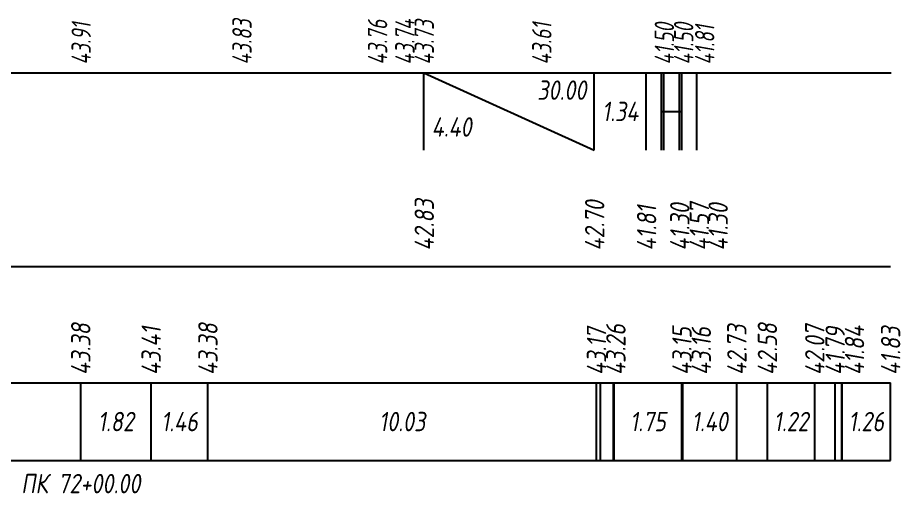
# Model space of a CAD drawing. Extents: x -717 to 1451, y -133302 to 233.
# Drawn here: x -381 to -267.1, y -113640.5 to -113579.1 of the extents above; entities that cross this region are included whole.
import ezdxf
from ezdxf.enums import TextEntityAlignment as Align

# ---------------------------------------------------------------- set-up
doc = ezdxf.new("R2010")
doc.units = 0
for name, color, linetype in [('Код_510', 7, 'Continuous'), ('Код_514', 1, 'Continuous'), ('Код_516', 1, 'Continuous'), ('Подписи поперечников', 7, 'Continuous'), ('Таблица', 7, 'Continuous')]:
    doc.layers.add(name, color=color, linetype=linetype)
doc.styles.add('М', font='romand.shx', dxfattribs={"width": 0.8, "oblique": 10, "height": 2.5})

msp = doc.modelspace()

# ---------------------------------------------------------------- linework, layer by layer
at = {"layer": 'Код_510'}
for p, q in [((-372.902, -113636.215), (-372.902, -113626.215)), ((-363.819, -113636.215), (-363.819, -113626.215)), ((-356.494, -113636.215), (-356.494, -113626.215)), ((-306.345, -113636.215), (-306.345, -113626.215)), ((-305.845, -113636.215), (-305.845, -113626.215)), ((-304.138, -113636.215), (-304.138, -113626.215)), ((-304.078, -113636.215), (-304.078, -113626.215)), ((-295.32, -113636.215), (-295.32, -113626.215)), ((-295.298, -113636.215), (-295.298, -113626.215)), ((-295.213, -113636.215), (-295.213, -113626.215)), ((-288.235, -113636.215), (-288.235, -113626.215)), ((-284.289, -113636.215), (-284.289, -113626.215)), ((-278.174, -113636.215), (-278.174, -113626.215)), ((-275.547, -113636.215), (-275.547, -113626.215)), ((-274.67, -113636.215), (-274.67, -113626.215)), ((-274.663, -113636.215), (-274.663, -113626.215)), ((-268.386, -113636.215), (-268.386, -113626.215))]:
    msp.add_line(p, q, dxfattribs=at)
at = {"layer": 'Код_516'}
for p, q in [((-328.628, -113596.215), (-328.628, -113586.215)), ((-328.628, -113586.215), (-306.638, -113596.215)), ((-306.638, -113596.215), (-306.638, -113586.215)), ((-299.931, -113596.215), (-299.931, -113586.215)), ((-299.931, -113596.215), (-299.931, -113586.215)), ((-297.952, -113596.215), (-297.952, -113586.215)), ((-297.649, -113596.215), (-297.649, -113586.215)), ((-295.649, -113596.215), (-295.649, -113586.215)), ((-295.346, -113596.215), (-295.346, -113586.215)), ((-293.386, -113596.215), (-293.386, -113586.215)), ((-297.952, -113591.215), (-297.649, -113591.215)), ((-297.649, -113591.215), (-295.649, -113591.215)), ((-295.649, -113591.215), (-295.346, -113591.215))]:
    msp.add_line(p, q, dxfattribs=at)
at = {"layer": 'Таблица'}
for p, q in [((-469.584, -113586.215), (-268.332, -113586.215)), ((-469.638, -113611.215), (-268.386, -113611.215)), ((-469.638, -113626.215), (-268.386, -113626.215)), ((-469.638, -113636.215), (-268.386, -113636.215))]:
    msp.add_line(p, q, dxfattribs=at)

# ---------------------------------------------------------------- texts
at = {"layer": 'Код_510', "style": 'М', "oblique": 10, "width": 0.8}
for s, p in [('43.38', (-372.902, -113625.215)), ('43.38', (-356.494, -113625.215)), ('42.73', (-288.235, -113625.215)), ('42.58', (-284.289, -113625.215)), ('42.07', (-278.174, -113625.215)), ('43.41', (-363.819, -113625.215)), ('43.17', (-306.345, -113625.215)), ('43.26', (-303.845, -113625.215)), ('43.15', (-295.32, -113625.215)), ('43.16', (-292.82, -113625.215)), ('41.79', (-275.547, -113625.215)), ('41.84', (-273.047, -113625.215)), ('41.83', (-268.386, -113625.215))]:
    msp.add_text(s, height=2.5, rotation=90, dxfattribs=at).set_placement(p, align=Align.MIDDLE_LEFT)
for s, p in [('1.82', (-368.361, -113631.215)), ('1.46', (-360.157, -113631.215)), ('10.03', (-331.42, -113631.215)), ('1.75', (-299.699, -113631.215)), ('1.40', (-291.724, -113631.215)), ('1.22', (-281.232, -113631.215)), ('1.26', (-271.525, -113631.215))]:
    msp.add_text(s, height=2.5, dxfattribs=at).set_placement(p, align=Align.MIDDLE_CENTER)
at = {"layer": 'Код_514', "style": 'М', "oblique": 10, "width": 0.7}
for s, p in [('43.91', (-372.848, -113585.176)), ('43.83', (-352.098, -113585.176)), ('43.76', (-334.598, -113585.176)), ('43.74', (-331.073, -113585.176)), ('43.73', (-328.573, -113585.176)), ('43.61', (-313.403, -113585.176)), ('41.50', (-297.595, -113585.176)), ('41.50', (-295.095, -113585.176)), ('41.81', (-292.379, -113585.176))]:
    msp.add_text(s, height=2.5, rotation=90, dxfattribs=at).set_placement(p, align=Align.MIDDLE_LEFT)
at = {"layer": 'Код_516', "style": 'М', "oblique": 10, "width": 0.8}
msp.add_text('30.00', height=2.5, dxfattribs=at).set_placement((-307.638, -113587.215), align=Align.TOP_RIGHT)
msp.add_text('1.34', height=2.5, dxfattribs=at).set_placement((-303.285, -113591.215), align=Align.MIDDLE_CENTER)
msp.add_text('4.40', height=2.5, dxfattribs=at).set_placement((-327.628, -113595.215), align=Align.BOTTOM_LEFT)
for s, p in [('42.83', (-328.573, -113609.165)), ('42.70', (-306.584, -113609.165)), ('41.81', (-299.877, -113609.165)), ('41.30', (-295.595, -113609.165)), ('41.57', (-293.076, -113609.165)), ('41.30', (-290.646, -113609.165))]:
    msp.add_text(s, height=2.5, rotation=90, dxfattribs=at).set_placement(p, align=Align.MIDDLE_LEFT)
at = {"layer": 'Подписи поперечников', "style": 'М', "oblique": 10, "width": 0.8}
msp.add_text('ПК 72+00.00', height=2.5, dxfattribs=at).set_placement((-372.902, -113641.215), align=Align.BOTTOM_CENTER)

doc.saveas('drawing.dxf')
